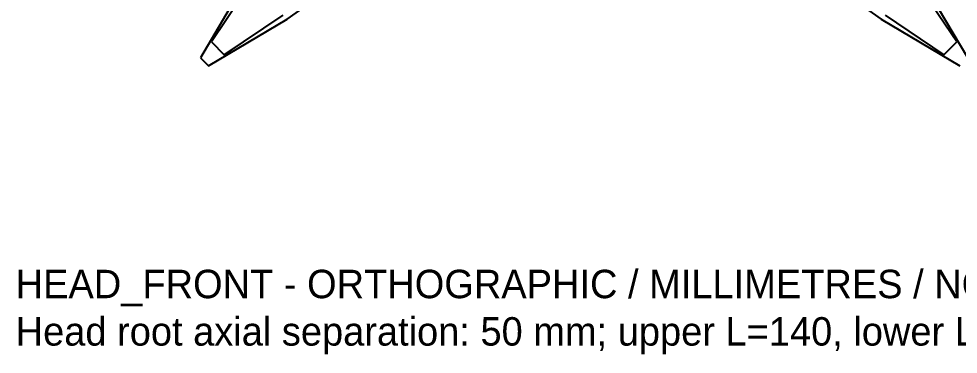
# Model space of a CAD drawing. Header units: millimetres. Extents: x -180 to 1414, y -663 to 972.
# Drawn here: x -179 to 118.5, y -662.7 to -556.6 of the extents above; entities that cross this region are included whole.
import ezdxf

# ---------------------------------------------------------------- set-up
doc = ezdxf.new("R2010")
doc.units = ezdxf.units.MM
doc.layers.add('HEAD_FRONT', color=8, linetype='Continuous')

msp = doc.modelspace()

# ---------------------------------------------------------------- linework, layer by layer
at = {"layer": 'HEAD_FRONT'}
for p, q in [((-94.05, -556.77), (-49.5, -524.95)), ((49.5, -524.95), (94.05, -556.77)), ((-106.77, -544.05), (-121.48, -568.94)), ((121.48, -568.94), (106.77, -544.05)), ((-105.5, -545.32), (-118, -563.93)), ((118, -563.93), (105.5, -545.32)), ((-113.93, -568), (-95.32, -555.5)), ((95.32, -555.5), (113.93, -568)), ((-118.94, -571.48), (-94.05, -556.77)), ((94.05, -556.77), (118.94, -571.48)), ((-118, -563.93), (-113.93, -568)), ((113.93, -568), (118, -563.93)), ((-121.48, -568.94), (-118.94, -571.48))]:
    msp.add_line(p, q, dxfattribs=at)

# ---------------------------------------------------------------- texts
for s, p in [('HEAD_FRONT - ORTHOGRAPHIC / MILLIMETRES / NO HIDDEN-LINE REMOVAL', (-180, -645)), ('Head root axial separation: 50 mm; upper L=140, lower L=100 mm.', (-180, -660))]:
    msp.add_text(s, height=9).set_placement(p)

doc.saveas('drawing.dxf')
